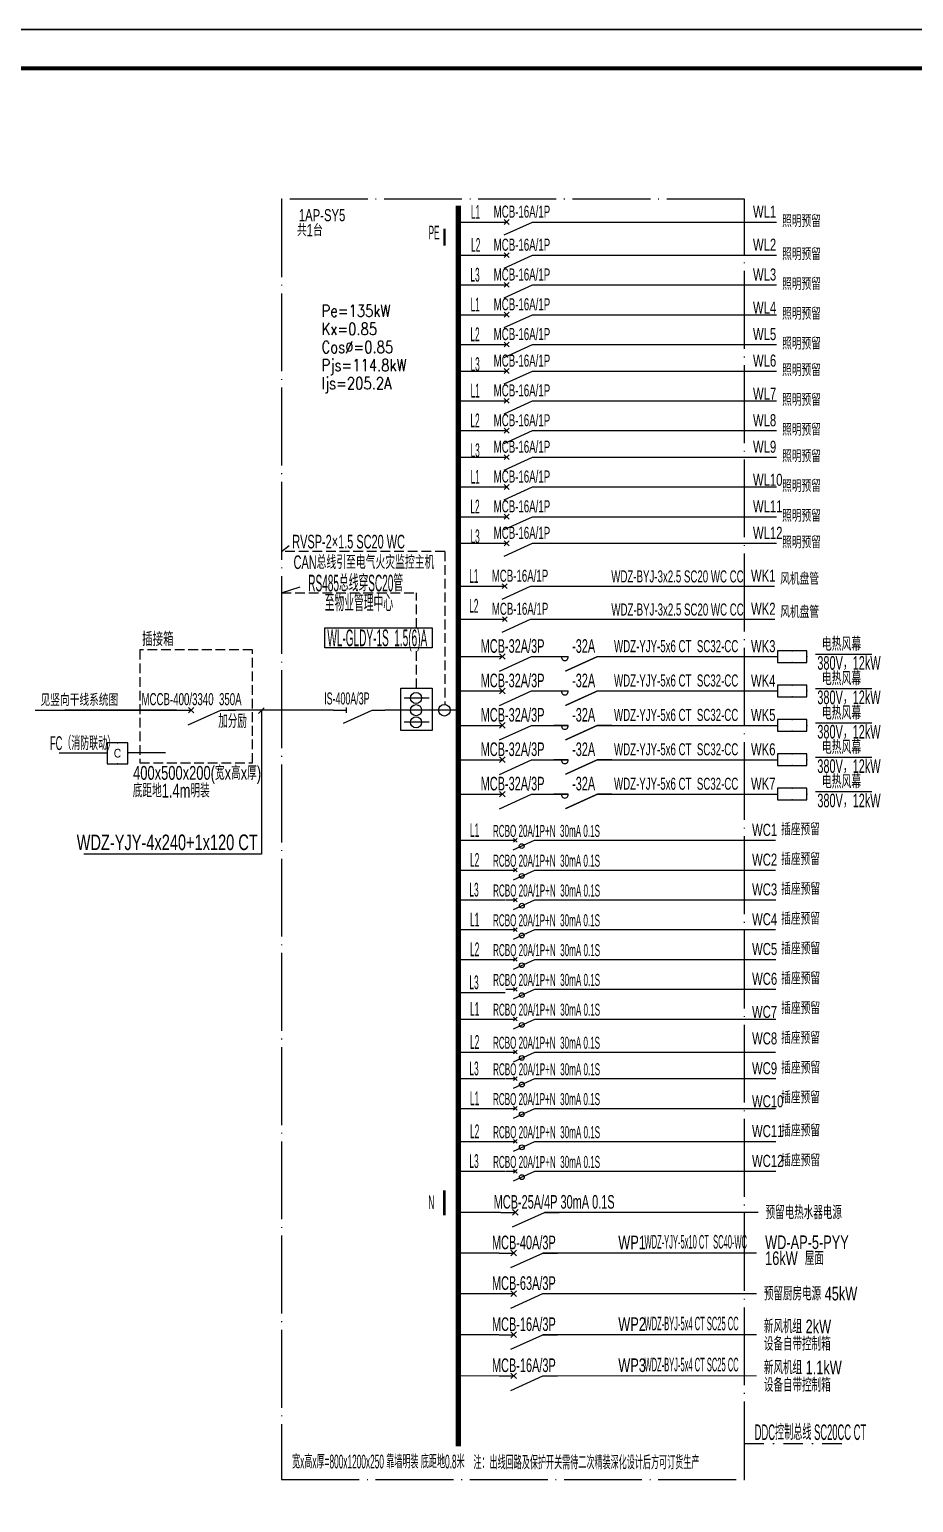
# Model space of a CAD drawing. Extents: x -118086 to 144314, y -110039 to 305761.
# Drawn here: x 55267 to 77974, y 30323 to 68161 of the extents above; entities that cross this region are included whole.
import ezdxf
from ezdxf.enums import TextEntityAlignment as Align

# ---------------------------------------------------------------- set-up
doc = ezdxf.new("R2010")
doc.units = 0
doc.header["$LTSCALE"] = 1000
for name, pattern in [('CONTINOUS', [0]), ('DASH', [0.35, 0.25, -0.1]), ('DASHDOT', [1, 0.5, -0.25, 0, -0.25]), ('DOTE', [2.42, 2, -0.2, 0.02, -0.2])]:
    doc.linetypes.add(name, pattern=pattern)
doc.layers.get('0').update_dxf_attribs({"linetype": 'CONTINUOUS'})
for name, color, linetype in [('D-TEXT', 7, 'CONTINUOUS'), ('DIM-箱柜', 3, 'CONTINUOUS'), ('DQ', 7, 'CONTINOUS'), ('ELEC-text', 7, 'CONTINUOUS'), ('ELEMENT', 3, 'CONTINUOUS'), ('EQUIP-照明', 3, 'CONTINUOUS'), ('EQUIP-箱柜', 3, 'CONTINUOUS'), ('PUB_TEXT', 7, 'CONTINUOUS'), ('SIG_TEXT', 7, 'CONTINUOUS'), ('TEL_TEXT', 3, 'CONTINUOUS'), ('TEL_TITLE', 7, 'CONTINUOUS'), ('WIRE', 4, 'CONTINUOUS'), ('WIRE-照明', 1, 'CONTINUOUS'), ('内审意见修改', 2, 'CONTINUOUS')]:
    doc.layers.add(name, color=color, linetype=linetype)
doc.styles.add('_COMPLEX', font='ros.shx', dxfattribs={"width": 0.6, "bigfont": 'jd.shx'})
doc.styles.add('_HZTXT', font='ROS', dxfattribs={"width": 0.8, "bigfont": 'JD'})
doc.styles.add('_TCH_LABEL', font='COMPLEX', dxfattribs={"bigfont": 'GBCBIG'})
doc.styles.add('_TEL_DIM', font='ROMANS2', dxfattribs={"width": 0.8, "height": 3.5, "bigfont": 'HZDF2'})
doc.styles.add('B', font='ros.shx', dxfattribs={"width": 0.8, "bigfont": 'jd.shx'})
doc.styles.add('DIM_FONT', font='ROMANS', dxfattribs={"bigfont": 'HZTXT'})
doc.styles.add('JD', font='ros.shx', dxfattribs={"width": 0.8, "height": 600, "bigfont": 'hztxt.shx'})
doc.styles.get("Standard").update_dxf_attribs({"font": 'GBENOR', "bigfont": 'GBCBIG'})

# ---------------------------------------------------------------- blocks, each defined once
blk = doc.blocks.new('M_M19DXM')
for p, q in [((-0.25, -0.2), (0, -0.75)), ((-0.047, -0.203), (0.047, -0.297)), ((-0.047, -0.297), (0.047, -0.203))]:
    blk.add_line(p, q)
for points in [[(0, 0), (0, -0.25)], [(0, -0.75), (0, -1)]]:
    blk.add_lwpolyline(points)
blk.add_circle((-0.151, -0.417), 0.0615)
at = {"style": 'DIM_FONT', "width": 0.8, "flags": 9}
blk.add_attdef('S', (0.25, -0.5), '', height=0.2, dxfattribs=at)
blk = doc.blocks.new('M_M7')
for p, q in [((-0.25, -0.2), (0, -0.75)), ((-0.047, -0.297), (0.047, -0.203)), ((-0.047, -0.203), (0.047, -0.297))]:
    blk.add_line(p, q)
for points in [[(0, 0), (0, -0.25)], [(0, -0.75), (0, -1)]]:
    blk.add_lwpolyline(points)
at = {"width": 0.8, "flags": 9}
blk.add_attdef('S', (0.25, -0.5), '', height=0.2, dxfattribs=at)
blk = doc.blocks.new('M_M8')
for p, q in [((-0.25, -0.2), (0, -0.75)), ((0.05, -0.25), (-0.05, -0.25))]:
    blk.add_line(p, q)
for points in [[(0, 0), (0, -0.25)], [(0, -0.75), (0, -1)]]:
    blk.add_lwpolyline(points)
at = {"style": 'DIM_FONT', "width": 0.8, "flags": 9}
blk.add_attdef('S', (0.25, -0.5), '', height=0.2, dxfattribs=at)
blk = doc.blocks.new('SADF AGF AERG AER GER')
at = {"layer": 'DIM-箱柜'}
blk.add_lwpolyline([(-462150, -1228514), (-378050, -1228514), (-378050, -1287914), (-462150, -1287914)], close=True, dxfattribs=at)
blk = doc.blocks.new('$equip_U$00000105(JDQINJING)')
for p, q in [((0.5, 1), (-0.5, 1)), ((-0.5, 1), (-0.5, 0)), ((0.5, 0), (0.5, 1)), ((-0.5, 0), (0.5, 0))]:
    blk.add_line(p, q)
for p in [(0, 1), (-0.5, 0.5), (0, 0), (0.5, 0.5)]:
    blk.add_point(p)
at = {"color": 7, "style": '_TEL_DIM'}
blk.add_attdef('$TEXT$', text='', height=0.4, dxfattribs=at).set_placement((-0.002, 0.507), align=Align.MIDDLE_CENTER)
at = {"color": 7, "style": '_TEL_DIM', "flags": 1}
blk.add_attdef('A', text='', height=0.00002, dxfattribs=at).set_placement((0, 0), align=Align.MIDDLE_CENTER)
blk = doc.blocks.new('$equip$00001413')
for p, q in [((0.75, 0.6), (-0.75, 0.6)), ((-0.75, 0.6), (-0.75, 0)), ((-0.75, 0), (0.75, 0)), ((0.75, 0), (0.75, 0.6))]:
    blk.add_line(p, q)
for p in [(-0.75, 0.3), (0, 0.6), (0, 0), (0.75, 0.3)]:
    blk.add_point(p)
at = {"style": '_TCH_LABEL', "flags": 9}
blk.add_attdef('A', (0, 0), '', height=0.00002, dxfattribs=at)
blk = doc.blocks.new('$equip$00001781')
blk.add_circle((0, 0), 0.5)
at = {"flags": 9}
blk.add_attdef('A', (0, 0), '', height=0.00002, dxfattribs=at)
blk = doc.blocks.new('$element$00000577')
at = {"const_width": 0.0233}
for points in [[(0, 0), (0, -0.25)], [(-0.25, -0.2), (0, -0.75), (0, -1)]]:
    blk.add_lwpolyline(points, dxfattribs=at)
blk.add_arc((-0.008, -0.192), 0.0589, 81.8699, 278.1301)
at = {"flags": 9}
blk.add_attdef('S', (0, 0), '', height=0.00000667, dxfattribs=at)

msp = doc.modelspace()

# ---------------------------------------------------------------- linework, layer by layer
at = {"linetype": 'DOTE'}
for p, q in [((61742, 63800), (61737, 30917)), ((73635, 63800), (61742, 63800)), ((73630, 30917), (73635, 63800)), ((61737, 30917), (73630, 30917))]:
    msp.add_line(p, q, dxfattribs=at)
at = {"color": 3, "linetype": 'DASH'}
for p, q in [((61741, 54752, 0), (61939, 54904, 0)), ((65934, 54752, 0), (61741, 54752, 0)), ((65934, 54752, 0), (65934, 50825, 0))]:
    msp.add_line(p, q, dxfattribs=at)
at = {"color": 0}
msp.add_line((61742, 53693), (62218, 53844), dxfattribs=at)
at = {"linetype": 'DASH'}
for p, q in [((61742, 53693), (65207, 53693)), ((65207, 52793, 0), (65207, 53693, 0)), ((65207, 51241, 0), (65207, 52274, 0))]:
    msp.add_line(p, q, dxfattribs=at)
for p, q in [((61153, 50594, 0), (61296, 50737, 0)), ((57265, 49568, 0), (56033, 49568, 0))]:
    msp.add_line(p, q)
at = {"linetype": 'Continuous', "const_width": 64.6}
for points in [[(65925, 63046), (65925, 62606)], [(65921, 38344), (65921, 37700)]]:
    msp.add_lwpolyline(points, dxfattribs=at)
at = {"color": 2, "elevation": 0}
msp.add_lwpolyline([(62854, 52793), (65611, 52793), (65611, 52274), (62854, 52274)], close=True, dxfattribs=at)
at = {"linetype": 'DASH', "elevation": 0}
msp.add_lwpolyline([(60997, 52227), (58099, 52227), (58099, 49321), (60997, 49321)], close=True, dxfattribs=at)
at = {"color": 0, "elevation": 0}
msp.add_lwpolyline([(64802, 51241), (65611, 51241), (65611, 50152), (64802, 50152)], close=True, dxfattribs=at)
at = {"color": 2}
for centre in [(65197, 50988), (65197, 50676), (65197, 50365)]:
    msp.add_circle(centre, 143, dxfattribs=at)
at = {"layer": 'SIG_TEXT'}
for p, q in [((75458, 52117, 0), (76904, 52117, 0)), ((75458, 51234, 0), (76904, 51234, 0)), ((75458, 50350, 0), (76904, 50350, 0)), ((75458, 49466, 0), (76904, 49466, 0)), ((75458, 48583, 0), (76904, 48583, 0))]:
    msp.add_line(p, q, dxfattribs=at)
at = {"layer": 'TEL_TEXT', "color": 0, "ltscale": 2}
for p, q in [((61225, 50665, 0), (61225, 46981, 0)), ((61225, 46981, 0), (56660, 46981, 0))]:
    msp.add_line(p, q, dxfattribs=at)
at = {"layer": 'TEL_TEXT', "ltscale": 2}
msp.add_line((57797, 49587, 0), (58761, 49587, 0), dxfattribs=at)
at = {"layer": 'TEL_TITLE'}
msp.add_lwpolyline([(27084, 8761), (111184, 8761), (111184, 68161), (27084, 68161)], close=True, dxfattribs=at)
at = {"layer": 'TEL_TITLE', "const_width": 100}
msp.add_lwpolyline([(29584, 9761), (110184, 9761), (110184, 67161), (29584, 67161)], close=True, dxfattribs=at)
at = {"layer": 'WIRE', "color": 4}
for p, q in [((65532, 50988), (64889, 50988)), ((65532, 50676), (64889, 50676)), ((65532, 50365), (64889, 50365))]:
    msp.add_line(p, q, dxfattribs=at)
at = {"layer": 'WIRE', "color": 7, "linetype": 'DASHDOT'}
msp.add_lwpolyline([(73631, 31842), (76408, 31842)], dxfattribs=at)
at = {"layer": 'WIRE-照明'}
for p, q in [((66280, 63215), (67523, 63215)), ((68351, 63215), (74457, 63215)), ((66280, 62365), (67523, 62365)), ((68351, 62365), (74457, 62365)), ((66263, 61600), (67506, 61600)), ((68351, 61600), (74457, 61600)), ((66265, 60835), (67508, 60835)), ((68351, 60835), (74457, 60835)), ((66263, 60069), (67506, 60069)), ((68351, 60069), (74457, 60069)), ((66263, 59388), (67506, 59388)), ((68351, 59388), (74457, 59388)), ((66265, 58623), (67508, 58623)), ((68351, 58623), (74457, 58623)), ((66263, 57857), (67506, 57857)), ((68351, 57857), (74457, 57857)), ((66263, 57176), (67506, 57176)), ((68351, 57176), (74457, 57176)), ((66265, 56411), (67508, 56411)), ((68351, 56411), (74457, 56411)), ((66263, 55645), (67506, 55645)), ((68351, 55645), (74457, 55645)), ((66263, 54964), (67506, 54964)), ((68351, 54964), (74457, 54964)), ((66231, 53862), (67475, 53862)), ((68301, 53862), (74407, 53862)), ((66231, 53013), (67475, 53013)), ((68303, 53013), (74409, 53013)), ((55416, 50676), (59421, 50676)), ((66252, 47335), (67496, 47335)), ((68324, 47335), (74430, 47335)), ((66255, 46570), (67498, 46570)), ((68326, 46570), (74432, 46570)), ((66238, 45804), (67481, 45804)), ((68328, 45804), (74434, 45804)), ((66255, 45039), (67498, 45039)), ((68326, 45039), (74432, 45039)), ((66255, 44274), (67498, 44274)), ((68328, 44274), (74434, 44274)), ((66238, 43424), (67481, 43424)), ((68328, 43508), (74434, 43508)), ((66255, 42743), (67498, 42743)), ((68328, 42743), (74434, 42743)), ((66255, 41894), (67498, 41894)), ((68326, 41894), (74432, 41894)), ((66238, 41212), (67481, 41212)), ((68328, 41212), (74434, 41212)), ((66252, 40447), (67496, 40447)), ((68326, 40447), (74432, 40447)), ((66255, 39598), (67498, 39598)), ((68328, 39598), (74434, 39598)), ((66238, 38832), (67481, 38832)), ((68328, 38832), (74434, 38832))]:
    msp.add_line(p, q, dxfattribs=at)
at = {"layer": 'WIRE-照明', "linetype": 'Continuous'}
for p, q in [((66263, 52053), (67036, 52053)), ((68161, 52053), (69105, 52053)), ((69855, 52053), (74484, 52053)), ((66263, 51170), (67036, 51170)), ((68161, 51170), (69105, 51170)), ((69855, 51170), (74484, 51170)), ((59041, 50676), (56178, 50676)), ((63069, 50676), (60370, 50676)), ((66265, 50676), (64398, 50676)), ((66263, 50286), (67036, 50286)), ((68161, 50286), (69105, 50286)), ((69855, 50286), (74484, 50286)), ((66263, 49403), (67036, 49403)), ((68161, 49403), (69105, 49403)), ((69855, 49403), (74484, 49403)), ((66263, 48519), (67036, 48519)), ((68161, 48519), (69105, 48519)), ((69855, 48519), (74484, 48519))]:
    msp.add_line(p, q, dxfattribs=at)
at = {"layer": 'WIRE-照明', "const_width": 142}
msp.add_lwpolyline([(66282, 63636), (66282, 31768)], dxfattribs=at)
at = {"layer": 'WIRE-照明', "linetype": 'Continuous', "const_width": 30}
for points in [[(66282, 37777), (67370, 37777)], [(68495, 37777), (73991, 37777)], [(66238, 36733), (67327, 36733)], [(68452, 36733), (73947, 36733)], [(66238, 35690), (67327, 35690)], [(68452, 35690), (73947, 35690)], [(66238, 34634), (67327, 34634)], [(68452, 34634), (73947, 34634)], [(66238, 33579), (67327, 33579)], [(68452, 33579), (73947, 33579)]]:
    msp.add_lwpolyline(points, dxfattribs=at)

# ---------------------------------------------------------------- block references
at = {"layer": 'DIM-箱柜'}
msp.add_blockref('SADF AGF AERG AER GER', (489234, 1296675), dxfattribs=at)
at = {"layer": 'DQ'}
for name, p, xscale, yscale, zscale, rotation in [('M_M7', (67191, 63215), 1328.571428571428, 1328.571428571428, 1328.571428571428, 90), ('M_M7', (67191, 62365), 1328.571428571429, 1328.571428571429, 1328.571428571429, 89.99999999999999), ('M_M7', (67191, 61600), 1328.571428571429, 1328.571428571429, 1328.571428571429, 89.99999999999999), ('M_M7', (67191, 60835), 1328.571428571429, 1328.571428571429, 1328.571428571429, 89.99999999999999), ('M_M7', (67191, 60069), 1328.571428571428, 1328.571428571428, 1328.571428571428, 90), ('M_M7', (67191, 59388), 1328.571428571429, 1328.571428571429, 1328.571428571429, 89.99999999999999), ('M_M7', (67191, 58623), 1328.571428571429, 1328.571428571429, 1328.571428571429, 89.99999999999999), ('M_M7', (67191, 57857), 1328.571428571428, 1328.571428571428, 1328.571428571428, 90), ('M_M7', (67191, 57176), 1328.571428571429, 1328.571428571429, 1328.571428571429, 89.99999999999999), ('M_M7', (67191, 56411), 1328.571428571429, 1328.571428571429, 1328.571428571429, 89.99999999999999), ('M_M7', (67191, 55645), 1328.571428571428, 1328.571428571428, 1328.571428571428, 90), ('M_M7', (67191, 54964), 1328.571428571429, 1328.571428571429, 1328.571428571429, 89.99999999999999), ('M_M7', (67141, 53862), 1328.571428571429, 1328.571428571429, 1328.571428571429, 89.99999999999999), ('M_M7', (67143, 53013), 1328.571428571428, 1328.571428571428, 1328.571428571428, 90), ('M_M8', (63069, 50676), 1328.571428571429, 1328.571428571429, 1328.571428571429, 89.99999999999999)]:
    msp.add_blockref(name, p, dxfattribs=dict(at, xscale=xscale, yscale=yscale, zscale=zscale, rotation=rotation))
at = {"layer": 'ELEMENT'}
for name, p, xscale, yscale, zscale, rotation in [('M_M7', (67036, 52053), 1500, 1500, 1500, 90), ('$element$00000577', (68730, 52053), 1500, 1500, 1500, 90), ('M_M7', (67036, 51170), 1500, 1500, 1500, 90), ('$element$00000577', (68730, 51170), 1500, 1500, 1500, 90), ('M_M7', (59041, 50676), 1518.367346938746, 1518.367346938746, 1518.367346938746, 90), ('M_M7', (67036, 50286), 1500, 1500, 1500, 90), ('$element$00000577', (68730, 50286), 1500, 1500, 1500, 90), ('M_M7', (67036, 49403), 1500, 1500, 1500, 90), ('$element$00000577', (68730, 49403), 1500, 1500, 1500, 90), ('M_M7', (67036, 48519), 1500, 1500, 1500, 90), ('$element$00000577', (68730, 48519), 1500, 1500, 1500, 90), ('M_M19DXM', (67494, 47335), 996.428571428589, 996.428571428589, 996.428571428589, 89.99999999999999), ('M_M19DXM', (67496, 46570), 996.428571428589, 996.428571428589, 996.428571428589, 89.99999999999999), ('M_M19DXM', (67498, 45804), 996.4285714285713, 996.4285714285713, 996.4285714285713, 90), ('M_M19DXM', (67496, 45039), 996.4285714285713, 996.4285714285713, 996.4285714285713, 90), ('M_M19DXM', (67498, 44274), 996.4285714285713, 996.4285714285713, 996.4285714285713, 90), ('M_M19DXM', (67498, 43508), 996.4285714285713, 996.4285714285713, 996.4285714285713, 90), ('M_M19DXM', (67498, 42743), 996.4285714285713, 996.4285714285713, 996.4285714285713, 90), ('M_M19DXM', (67496, 41894), 996.4285714285697, 996.4285714285697, 996.4285714285697, 89.99999999999999), ('M_M19DXM', (67498, 41212), 996.4285714285713, 996.4285714285713, 996.4285714285713, 90), ('M_M19DXM', (67496, 40447), 996.4285714285713, 996.4285714285713, 996.4285714285713, 90), ('M_M19DXM', (67498, 39598), 996.4285714285697, 996.4285714285697, 996.4285714285697, 89.99999999999999), ('M_M19DXM', (67498, 38832), 996.4285714285713, 996.4285714285713, 996.4285714285713, 90), ('M_M7', (67370, 37777), 1500, 1500, 1500, 90), ('M_M7', (67327, 36733), 1500, 1500, 1500, 90), ('M_M7', (67327, 35690), 1500, 1500, 1500, 90), ('M_M7', (67327, 34634), 1500, 1500, 1500, 90), ('M_M7', (67327, 33579), 1500, 1500, 1500, 90)]:
    msp.add_blockref(name, p, dxfattribs=dict(at, xscale=xscale, yscale=yscale, zscale=zscale, rotation=rotation))
at = {"layer": 'EQUIP-照明', "linetype": 'ByBlock', "xscale": 300, "yscale": 300, "zscale": 300}
msp.add_blockref('$equip$00001781', (65924, 50676), dxfattribs=at)
at = {"layer": 'EQUIP-箱柜', "xscale": 500, "yscale": 500, "zscale": 500}
for p in [(74859, 51903), (74859, 51020), (74859, 50136), (74859, 49253), (74859, 48369)]:
    msp.add_blockref('$equip$00001413', p, dxfattribs=at)
at = {"layer": 'EQUIP-箱柜', "xscale": 531.4285714285714, "yscale": 531.4285714285714, "zscale": 531.4285714285714}
msp.add_blockref('$equip_U$00000105(JDQINJING)', (57531, 49302, 0), dxfattribs=at).add_auto_attribs({'$TEXT$': 'C'})

# ---------------------------------------------------------------- texts
at = {"layer": 'D-TEXT', "style": '_HZTXT', "width": 0.45}
for s, height, p in [('L1', 354.3, (66605, 63299)), ('PE', 354.3, (65516, 62767)), ('L2', 354.3, (66611, 62449)), ('L3', 354.3, (66593, 61683)), ('L1', 354.3, (66595, 60918)), ('L2', 354.3, (66593, 60153)), ('L3', 354.3, (66595, 59387)), ('L1', 354.3, (66595, 58706)), ('L2', 354.3, (66593, 57941)), ('L3', 354.3, (66595, 57175)), ('L1', 354.3, (66595, 56494)), ('L2', 354.3, (66593, 55729)), ('L3', 354.3, (66595, 54963)), ('L1', 354.3, (66561, 53946)), ('L2', 354.3, (66561, 53180)), ('L1', 354.3, (66582, 47419)), ('L2', 354.3, (66584, 46653)), ('L3', 354.3, (66568, 45888)), ('L1', 354.3, (66584, 45123)), ('L2', 354.3, (66584, 44357)), ('L3', 354.3, (66568, 43508)), ('L1', 354.3, (66584, 42826)), ('L2', 354.3, (66584, 41977)), ('L3', 354.3, (66568, 41296)), ('L1', 354.3, (66582, 40530)), ('L2', 354.3, (66584, 39681)), ('L3', 354.3, (66568, 38916)), ('N', 354, (65512, 37861)), ('DDC控制总线 SC20CC CT', 400, (73895, 31930)), ('宽x高x厚=800x1200x250 靠墙明装 底距地0.8米', 354.29, (62013, 31199)), ('注：出线回路及保护开关需待二次精装深化设计后方可订货生产', 354.29, (66670, 31177))]:
    msp.add_text(s, height=height, dxfattribs=at).set_placement(p)
at = {"layer": 'D-TEXT', "color": 0, "style": '_HZTXT', "width": 0.45}
for s, height, p in [('RS485总线穿SC20管', 428.57, (62428, 53727, 0)), ('至物业管理中心', 428.6, (62851, 53214, 0)), ('WL-GLDY-1S  1.5(6)A', 428.57, (62918, 52320, 0))]:
    msp.add_text(s, height=height, dxfattribs=at).set_placement(p)
at = {"layer": 'ELEC-text', "style": '_HZTXT', "width": 0.8}
msp.add_text('插接箱', height=354.3, dxfattribs=at).set_placement((58161, 52324, 0))
at = {"layer": 'PUB_TEXT', "style": '_HZTXT', "width": 0.5}
msp.add_text('FC（消防联动）', height=354.3, dxfattribs=at).set_placement((55795, 49652, 1015))
at = {"layer": 'SIG_TEXT', "style": '_TEL_DIM', "width": 0.8}
for s, p in [('Kx=0.85', (62771, 60313)), ('Cos%%C=0.85', (62771, 59848)), ('Pjs=114.8kW', (62771, 59383)), ('Ijs=205.2A', (62771, 58918))]:
    msp.add_text(s, height=310, dxfattribs=at).set_placement(p)
at = {"layer": 'TEL_TEXT', "ltscale": 2, "style": '_COMPLEX'}
for s, height, width, p in [('MCB-16A/1P', 310, 0.6, (67190, 63327)), ('WL1', 310, 0.7, (73850, 63327)), ('1AP-SY5', 310, 0.7, (62186, 63235)), ('照明预留', 310, 0.7, (74598, 63085)), ('MCB-16A/1P', 310, 0.6, (67190, 62477)), ('照明预留', 310, 0.7, (74598, 62235)), ('MCB-16A/1P', 310, 0.6, (67190, 61712)), ('照明预留', 310, 0.7, (74598, 61470)), ('MCB-16A/1P', 310, 0.6, (67190, 60947)), ('照明预留', 310, 0.7, (74598, 60705)), ('MCB-16A/1P', 310, 0.6, (67190, 60181)), ('照明预留', 310, 0.7, (74598, 59939)), ('MCB-16A/1P', 310, 0.6, (67190, 59500)), ('照明预留', 310, 0.7, (74598, 59258)), ('MCB-16A/1P', 310, 0.6, (67190, 58735)), ('照明预留', 310, 0.7, (74598, 58493)), ('MCB-16A/1P', 310, 0.6, (67190, 57969)), ('照明预留', 310, 0.7, (74598, 57727)), ('MCB-16A/1P', 310, 0.6, (67190, 57288)), ('照明预留', 310, 0.7, (74598, 57046)), ('MCB-16A/1P', 310, 0.6, (67190, 56523)), ('照明预留', 310, 0.7, (74598, 56281)), ('MCB-16A/1P', 310, 0.6, (67190, 55757)), ('照明预留', 310, 0.7, (74598, 55515)), ('MCB-16A/1P', 310, 0.6, (67190, 55076)), (' RVSP-2×1.5 SC20 WC', 350, 0.6, (61938, 54830, 0)), ('照明预留', 310, 0.7, (74598, 54834)), ('CAN总线引至电气火灾监控主机', 350, 0.6, (62050, 54302, 0)), ('MCB-16A/1P', 310, 0.6, (67140, 53974)), ('WDZ-BYJ-3x2.5 SC20 WC CC', 310, 0.6, (70211, 53957)), ('WK1', 310, 0.7, (73799, 53975)), ('风机盘管', 310, 0.7, (74548, 53896)), ('MCB-16A/1P', 310, 0.6, (67142, 53125)), ('WDZ-BYJ-3x2.5 SC20 WC CC', 310, 0.6, (70213, 53107)), ('WK2', 310, 0.7, (73801, 53125)), ('风机盘管', 310, 0.7, (74550, 53046)), ('MCB-32A/3P', 350, 0.6, (66856, 52149)), ('-32A', 350, 0.6, (69204, 52149)), ('WDZ-YJY-5x6 CT  SC32-CC', 310, 0.6, (70281, 52166)), ('WK3', 310, 0.7, (73799, 52165)), ('电热风幕', 350, 0.6, (75620, 52200, -124)), ('380V，12kW', 350, 0.6, (75503, 51715, -124)), ('MCB-32A/3P', 350, 0.6, (66856, 51265)), ('-32A', 350, 0.6, (69204, 51265)), ('WDZ-YJY-5x6 CT  SC32-CC', 310, 0.6, (70281, 51283)), ('WK4', 310, 0.7, (73799, 51282)), ('电热风幕', 350, 0.6, (75620, 51316, -124)), ('380V，12kW', 350, 0.6, (75503, 50831, -124)), ('MCB-32A/3P', 350, 0.6, (66856, 50382)), ('-32A', 350, 0.6, (69204, 50382)), ('WDZ-YJY-5x6 CT  SC32-CC', 310, 0.6, (70281, 50399)), ('WK5', 310, 0.7, (73799, 50398)), ('电热风幕', 350, 0.6, (75620, 50433, -124)), ('380V，12kW', 350, 0.6, (75503, 49948, -124)), ('MCB-32A/3P', 350, 0.6, (66856, 49498)), ('-32A', 350, 0.6, (69204, 49498)), ('WDZ-YJY-5x6 CT  SC32-CC', 310, 0.6, (70281, 49516)), ('WK6', 310, 0.7, (73799, 49515)), ('电热风幕', 350, 0.6, (75620, 49549, -124)), ('400x500x200(宽x高x厚)', 354.29, 0.7, (57929, 48888, 0)), ('380V，12kW', 350, 0.6, (75503, 49064, -124)), ('底距地1.4m明装', 354.3, 0.7, (57919, 48432, 0)), ('MCB-32A/3P', 350, 0.6, (66856, 48615)), ('-32A', 350, 0.6, (69204, 48615)), ('WDZ-YJY-5x6 CT  SC32-CC', 310, 0.6, (70281, 48632)), ('WK7', 310, 0.7, (73799, 48631)), ('电热风幕', 350, 0.6, (75620, 48666, -124)), ('380V，12kW', 350, 0.6, (75503, 48181, -124)), ('RCBO 20A/1P+N  30mA 0.1S', 310, 0.5, (67172, 47420)), ('WC1', 310, 0.7, (73827, 47447)), ('插座预留', 310, 0.7, (74571, 47463)), ('RCBO 20A/1P+N  30mA 0.1S', 310, 0.5, (67174, 46654)), ('插座预留', 310, 0.7, (74573, 46697)), ('RCBO 20A/1P+N  30mA 0.1S', 310, 0.5, (67176, 45889)), ('插座预留', 310, 0.7, (74575, 45932)), ('RCBO 20A/1P+N  30mA 0.1S', 310, 0.5, (67174, 45124)), ('插座预留', 310, 0.7, (74573, 45167)), ('RCBO 20A/1P+N  30mA 0.1S', 310, 0.5, (67176, 44358)), ('插座预留', 310, 0.7, (74575, 44401)), ('RCBO 20A/1P+N  30mA 0.1S', 310, 0.5, (67176, 43593)), ('插座预留', 310, 0.7, (74575, 43636)), ('RCBO 20A/1P+N  30mA 0.1S', 310, 0.5, (67176, 42828)), ('插座预留', 310, 0.7, (74575, 42871)), ('插座预留', 310, 0.7, (74573, 42105)), ('RCBO 20A/1P+N  30mA 0.1S', 310, 0.5, (67174, 41978)), ('RCBO 20A/1P+N  30mA 0.1S', 310, 0.5, (67176, 41297)), ('插座预留', 310, 0.7, (74575, 41340)), ('插座预留', 310, 0.7, (74573, 40575)), ('RCBO 20A/1P+N  30mA 0.1S', 310, 0.5, (67174, 40532)), ('RCBO 20A/1P+N  30mA 0.1S', 310, 0.5, (67176, 39682)), ('插座预留', 310, 0.7, (74575, 39725)), ('RCBO 20A/1P+N  30mA 0.1S', 310, 0.5, (67176, 38917)), ('插座预留', 310, 0.7, (74575, 38960)), ('MCB-25A/4P 30mA 0.1S', 350, 0.6, (67190, 37872)), ('预留电热水器电源', 350, 0.7, (74174, 37601)), ('MCB-40A/3P', 350, 0.6, (67146, 36829)), ('WP1', 350, 0.7, (70390, 36831)), ('WDZ-YJY-5x10 CT  SC40-WC', 350, 0.4, (71065, 36846)), ('WD-AP-5-PYY', 350, 0.7, (74162, 36835)), ('16kW  屋面', 350, 0.7, (74162, 36424)), ('MCB-63A/3P', 350, 0.6, (67146, 35785)), ('预留厨房电源 45kW', 350, 0.7, (74131, 35514)), ('MCB-16A/3P', 350, 0.6, (67146, 34730)), ('WP2', 350, 0.7, (70390, 34732)), ('新风机组 2kW', 350, 0.7, (74131, 34673)), ('设备自带控制箱', 350, 0.7, (74131, 34224)), ('MCB-16A/3P', 350, 0.6, (67146, 33675)), ('WP3', 350, 0.7, (70390, 33676)), ('新风机组 1.1kW', 350, 0.7, (74131, 33617)), ('设备自带控制箱', 350, 0.7, (74131, 33168))]:
    msp.add_text(s, height=height, dxfattribs=dict(at, width=width)).set_placement(p)
at = {"layer": 'TEL_TEXT', "linetype": 'Continuous', "style": 'B', "oblique": 0.7}
for s, width, p in [('共1台', 0.7, (62136, 62851)), ('见竖向干线系统图', 0.7, (55549, 50785)), ('MCCB-400/3340  350A', 0.6, (58142, 50804, 0))]:
    msp.add_text(s, height=310, dxfattribs=dict(at, width=width)).set_placement(p)
at = {"layer": 'TEL_TEXT', "style": '_COMPLEX', "width": 0.7}
for s, p in [('WL2', (73850, 62477)), ('WL3', (73850, 61712)), ('WL4', (73850, 60863)), ('WL5', (73850, 60181)), ('WL6', (73850, 59500)), ('WL7', (73850, 58651)), ('WL8', (73850, 57969)), ('WL9', (73850, 57288)), ('WL10', (73850, 56439)), ('WL11', (73850, 55757)), ('WL12', (73850, 55076)), ('WC2', (73827, 46682)), ('WC3', (73827, 45917)), ('WC4', (73827, 45151)), ('WC5', (73827, 44386)), ('WC6', (73827, 43621)), ('WC7', (73825, 42771)), ('WC8', (73827, 42090)), ('WC9', (73825, 41324)), ('WC10', (73825, 40475)), ('WC11', (73825, 39710)), ('WC12', (73825, 38944))]:
    msp.add_text(s, height=310, dxfattribs=at).set_placement(p)
at = {"layer": 'TEL_TEXT', "linetype": 'Continuous', "style": 'B', "width": 0.55}
msp.add_text('IS-400A/3P', height=310, dxfattribs=at).set_placement((62837, 50822))
at = {"layer": 'TEL_TEXT', "color": 6, "linetype": 'Continuous', "style": 'JD', "width": 0.6}
msp.add_text('加分励', height=354.3, dxfattribs=at).set_placement((60117, 50218))
at = {"layer": 'TEL_TEXT', "color": 0, "ltscale": 2, "style": '_COMPLEX', "width": 0.7}
msp.add_text('WDZ-YJY-4x240+1x120 CT', height=400, dxfattribs=at).set_placement((56480, 47082, 0))
at = {"layer": '内审意见修改', "style": '_TEL_DIM', "width": 0.8}
msp.add_text('Pe=135kW', height=310, dxfattribs=at).set_placement((62771, 60778))
at = {"layer": '内审意见修改', "ltscale": 2, "style": '_COMPLEX', "width": 0.4}
for p in [(71065, 34747), (71065, 33692)]:
    msp.add_text('WDZ-BYJ-5x4 CT SC25 CC', height=350, dxfattribs=at).set_placement(p)

doc.saveas('drawing.dxf')
